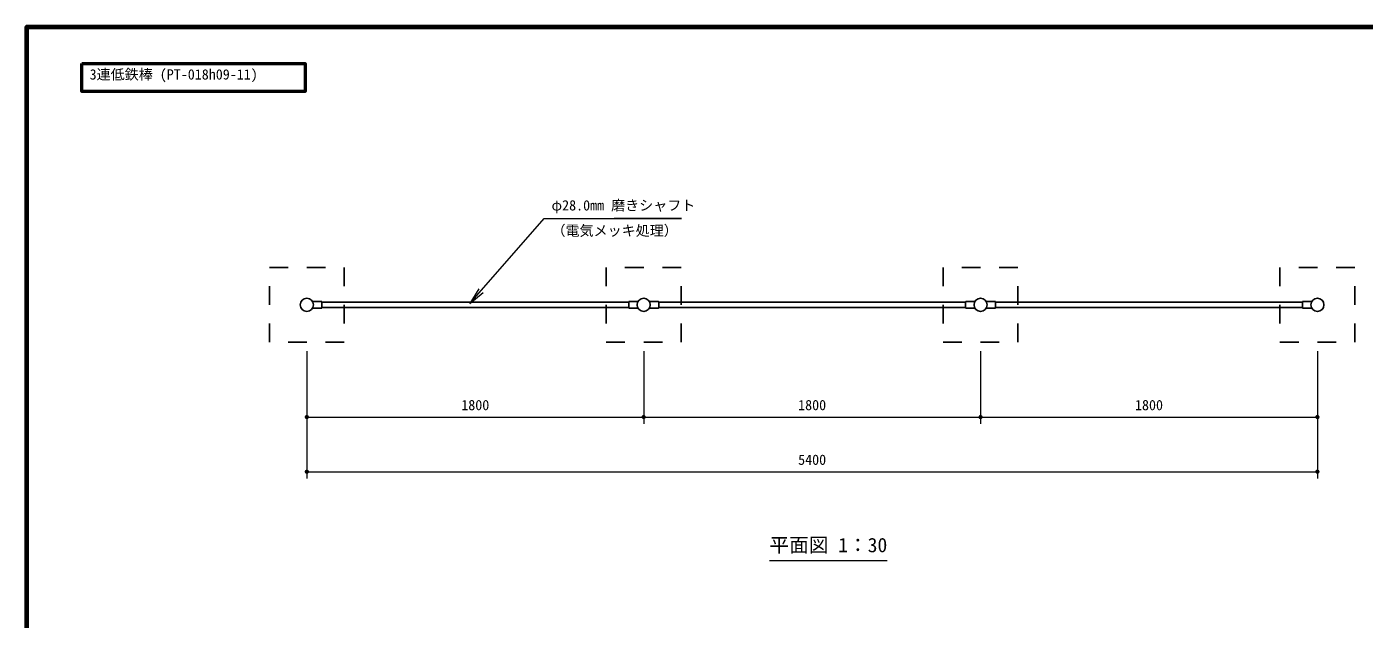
# Model space of a CAD drawing. Units: millimetres at full size, sheet at 1:30. Extents: x 450 to 12150, y 450 to 8460.
# Drawn here: x 450 to 7597, y 5292 to 8460 of the extents above; entities that cross this region are included whole.
import ezdxf
from ezdxf.enums import TextEntityAlignment as Align

# ---------------------------------------------------------------- set-up
doc = ezdxf.new("R2010")
doc.units = ezdxf.units.MM
doc.header["$LTSCALE"] = 30
doc.linetypes.add('USER1', pattern=[6.666666, 3.333333, -3.333333])
for name, color, linetype, lineweight in [('D-STR-DIM\u3000寸法線、寸法値', 7, 'Continuous', 13), ('D-STR-HTXT\u3000旗上げ', 7, 'Continuous', 13), ('D-STR-TXT\u3000文字列', 7, 'Continuous', 13), ('D-STR\u3000構造物外形線', 1, 'Continuous', 25), ('D-TTL', 7, 'Continuous', 70), ('D-TTL-FRAM\u3000タイトル枠、凡例図枠', 2, 'Continuous', 50)]:
    doc.layers.add(name, color=color, linetype=linetype, lineweight=lineweight)
doc.styles.add('ＭＳ ゴシック', font='')
doc.styles.get('ＭＳ ゴシック').set_extended_font_data('MS Gothic')

# ---------------------------------------------------------------- blocks, each defined once
blk = doc.blocks.new('filled_dot')
at = {"color": 0, "linetype": 'Continuous', "lineweight": -2, "const_width": 1.25}
blk.add_lwpolyline([(-0.625, 0, 1), (0.625, 0, 1)], format="xyb", close=True, dxfattribs=at)
blk = doc.blocks.new('open_arrow')
at = {"color": 0, "linetype": 'Continuous', "lineweight": -2}
blk.add_lwpolyline([(7.5, 1.25), (0, 0), (7.5, -1.25)], dxfattribs=at)

msp = doc.modelspace()

# ---------------------------------------------------------------- linework, layer by layer
at = {"layer": 'D-STR-DIM\u3000寸法線、寸法値'}
for p, q in [((1946.71, 6725.23), (1946.71, 6337.23)), ((1946.71, 6725.23), (1946.71, 6045.04)), ((3746.71, 6725.23), (3746.71, 6337.23)), ((3746.71, 6725.23), (3746.71, 6337.23)), ((5546.71, 6725.23), (5546.71, 6337.23)), ((5546.71, 6725.23), (5546.71, 6337.23)), ((7346.71, 6725.23), (7346.71, 6045.04)), ((7346.71, 6725.23), (7346.71, 6337.23)), ((1946.71, 6373.23), (3746.71, 6373.23)), ((3746.71, 6373.23), (5546.71, 6373.23)), ((5546.71, 6373.23), (7346.71, 6373.23)), ((1946.71, 6081.04), (7346.71, 6081.04))]:
    msp.add_line(p, q, dxfattribs=at)
at = {"layer": 'D-STR-HTXT\u3000旗上げ'}
msp.add_lwpolyline([(2817.59, 6980.74), (3215.29, 7434.56), (3227.29, 7434.56), (3949.5, 7434.56), (3588.39, 7434.56)], dxfattribs=at)
at = {"layer": 'D-STR-TXT\u3000文字列'}
msp.add_line((4418.26, 5606.29), (5048.26, 5606.29), dxfattribs=at)
at = {"layer": 'D-STR\u3000構造物外形線'}
for p, q in [((1976.73, 6991.23), (2024.71, 6991.23)), ((2024.71, 6955.23), (1976.73, 6955.23)), ((2026.71, 6989.23), (2026.71, 6957.23)), ((2026.71, 6987.23), (3666.71, 6987.23)), ((2026.71, 6959.23), (3666.71, 6959.23)), ((3666.71, 6989.23), (3666.71, 6957.23)), ((3716.69, 6991.23), (3668.71, 6991.23)), ((3668.71, 6955.23), (3716.69, 6955.23)), ((3776.73, 6991.23), (3824.71, 6991.23)), ((3824.71, 6955.23), (3776.73, 6955.23)), ((3826.71, 6989.23), (3826.71, 6957.23)), ((3826.71, 6987.23), (5466.71, 6987.23)), ((3826.71, 6959.23), (5466.71, 6959.23)), ((5466.71, 6989.23), (5466.71, 6957.23)), ((5516.69, 6991.23), (5468.71, 6991.23)), ((5468.71, 6955.23), (5516.69, 6955.23)), ((5576.73, 6991.23), (5624.71, 6991.23)), ((5624.71, 6955.23), (5576.73, 6955.23)), ((5626.71, 6989.23), (5626.71, 6957.23)), ((5626.71, 6987.23), (7266.71, 6987.23)), ((5626.71, 6959.23), (7266.71, 6959.23)), ((7266.71, 6989.23), (7266.71, 6957.23)), ((7316.69, 6991.23), (7268.71, 6991.23)), ((7268.71, 6955.23), (7316.69, 6955.23))]:
    msp.add_line(p, q, dxfattribs=at)
at = {"layer": 'D-STR\u3000構造物外形線', "linetype": 'USER1'}
for points in [[(1746.71, 7173.23), (2146.71, 7173.23), (2146.71, 6773.23), (1746.71, 6773.23)], [(3946.71, 7173.23), (3546.71, 7173.23), (3546.71, 6773.23), (3946.71, 6773.23)], [(5746.71, 7173.23), (5346.71, 7173.23), (5346.71, 6773.23), (5746.71, 6773.23)], [(7546.71, 7173.23), (7146.71, 7173.23), (7146.71, 6773.23), (7546.71, 6773.23)]]:
    msp.add_lwpolyline(points, close=True, dxfattribs=at)
at = {"layer": 'D-STR\u3000構造物外形線'}
for centre in [(1946.71, 6973.23), (3746.71, 6973.23), (5546.71, 6973.23), (7346.71, 6973.23)]:
    msp.add_circle(centre, 35, dxfattribs=at)
for centre, start, end in [((2024.71, 6989.23), 0, 90), ((2024.71, 6957.23), 270, 0), ((3668.71, 6989.23), 90, 180), ((3668.71, 6957.23), 180, 270), ((3824.71, 6989.23), 0, 90), ((3824.71, 6957.23), 270, 0), ((5468.71, 6989.23), 90, 180), ((5468.71, 6957.23), 180, 270), ((5624.71, 6989.23), 0, 90), ((5624.71, 6957.23), 270, 0), ((7268.71, 6989.23), 90, 180), ((7268.71, 6957.23), 180, 270)]:
    msp.add_arc(centre, 2, start, end, dxfattribs=at)
at = {"layer": 'D-TTL'}
msp.add_lwpolyline([(450, 450), (450, 8460), (12150, 8460), (12150, 450)], close=True, dxfattribs=at)
at = {"layer": 'D-TTL-FRAM\u3000タイトル枠、凡例図枠'}
msp.add_lwpolyline([(744.64, 8263.08), (1937.39, 8263.08), (1937.39, 8113.4), (744.64, 8113.4)], close=True, dxfattribs=at)

# ---------------------------------------------------------------- block references
at = {"layer": 'D-STR-DIM\u3000寸法線、寸法値', "xscale": 9, "yscale": 9}
for p in [(1946.71, 6373.23), (3746.71, 6373.23), (5546.71, 6373.23), (1946.71, 6081.04)]:
    msp.add_blockref('filled_dot', p, dxfattribs=at)
at = {"layer": 'D-STR-DIM\u3000寸法線、寸法値', "xscale": 9, "yscale": 9, "rotation": 180}
for p in [(3746.71, 6373.23), (5546.71, 6373.23), (7346.71, 6373.23), (7346.71, 6081.04)]:
    msp.add_blockref('filled_dot', p, dxfattribs=at)
at = {"layer": 'D-STR-HTXT\u3000旗上げ', "xscale": 12, "yscale": 12, "rotation": 48.8}
msp.add_blockref('open_arrow', (2817.59, 6980.74), dxfattribs=at)

# ---------------------------------------------------------------- texts
at = {"layer": 'D-STR-DIM\u3000寸法線、寸法値', "style": 'ＭＳ ゴシック'}
for s, p in [('1800', (2846.71, 6437.37)), ('1800', (4646.71, 6437.37)), ('1800', (6446.71, 6437.37)), ('5400', (4646.71, 6145.17))]:
    msp.add_text(s, height=54.99, dxfattribs=at).set_placement(p, align=Align.MIDDLE_CENTER)
at = {"layer": 'D-STR-HTXT\u3000旗上げ', "style": 'ＭＳ ゴシック'}
for s, p in [('φ28.0mm 磨きシャフト', (3253.92, 7461.19)), ('（電気メッキ処理）', (3253.92, 7326.06))]:
    msp.add_text(s, height=54.99, dxfattribs=at).set_placement(p, align=Align.BOTTOM_LEFT)
at = {"layer": 'D-STR-TXT\u3000文字列', "style": 'ＭＳ ゴシック'}
msp.add_text('3連低鉄棒 (PT-018h09-11)', height=54.99, dxfattribs=at).set_placement((785.92, 8232.7), align=Align.TOP_LEFT)
msp.add_text('平面図 1：30', height=76.98, dxfattribs=at).set_placement((5048.26, 5627.29), align=Align.BOTTOM_RIGHT)

doc.saveas('drawing.dxf')
